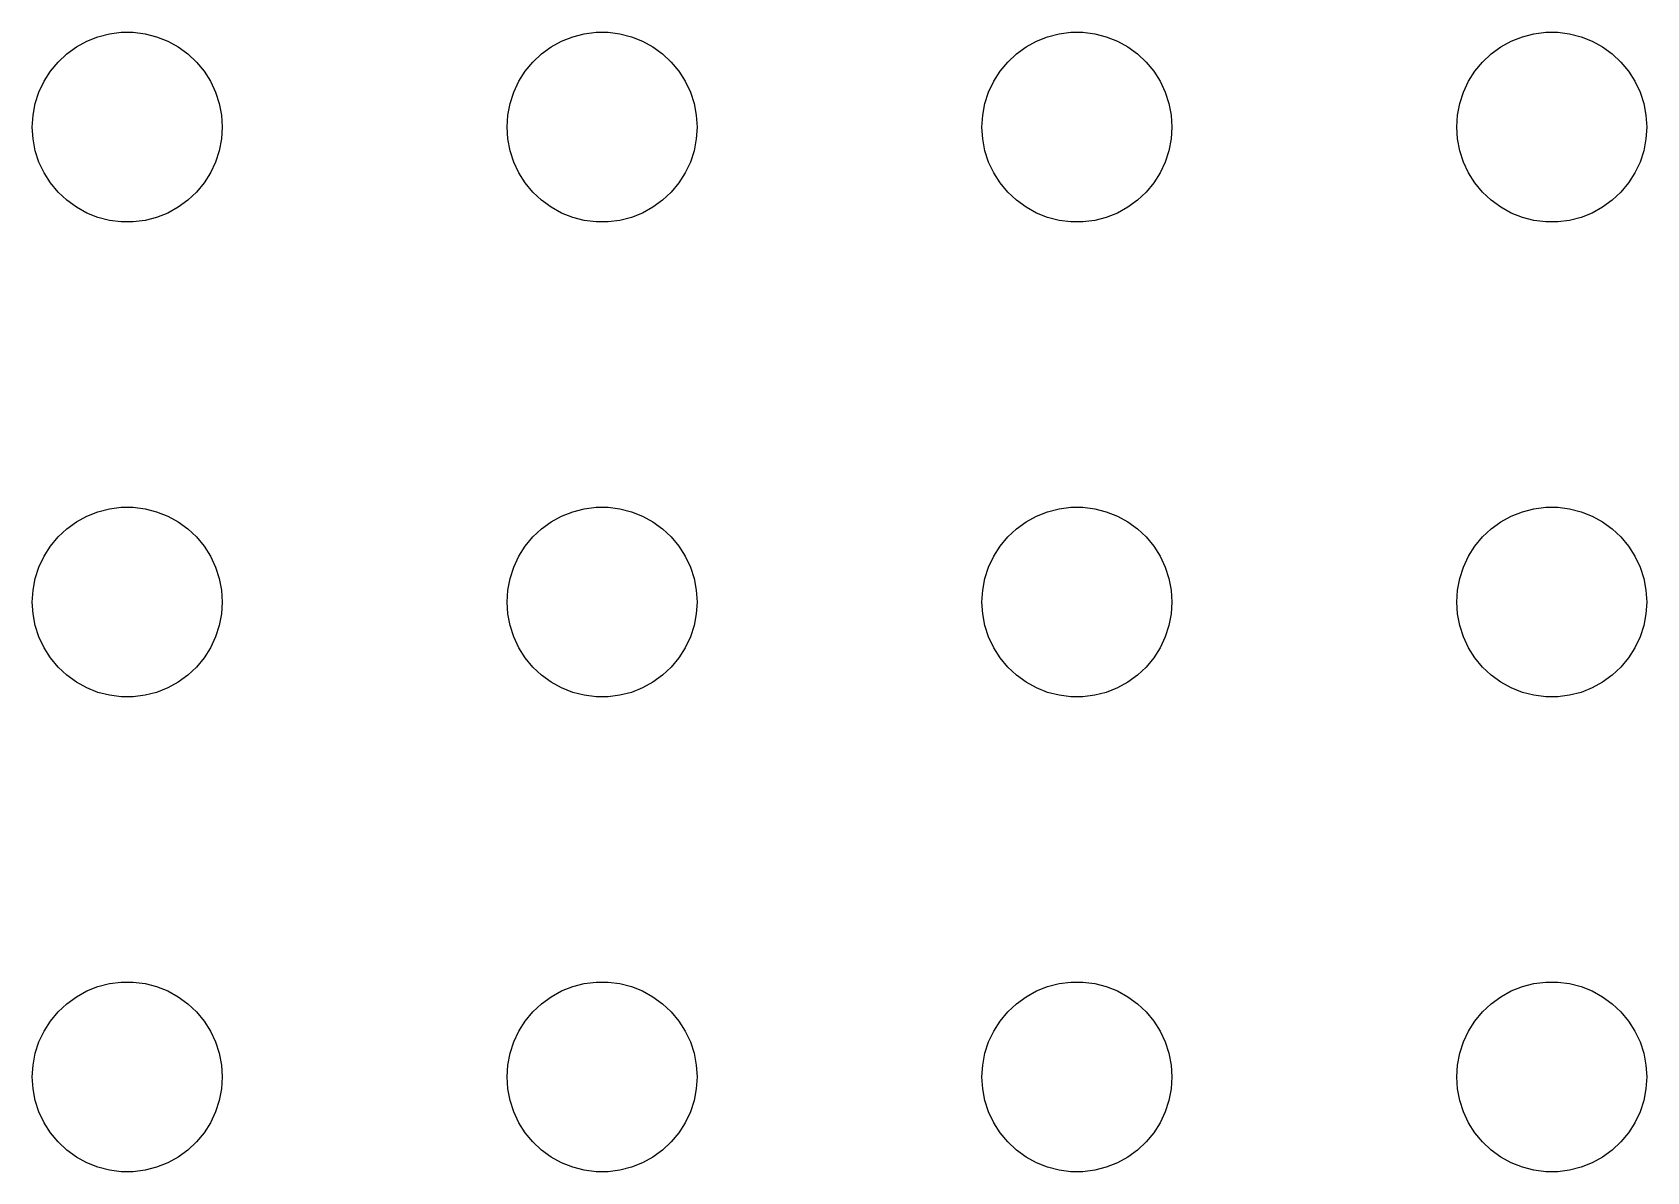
# Model space of a CAD drawing. Header units: metres. Extents: x -104 to 104, y -104 to 104.
# Drawn here: x 21 to 46.5, y -24 to -6 of the extents above; entities that cross this region are included whole.
import ezdxf

# ---------------------------------------------------------------- set-up
doc = ezdxf.new("R2010")
doc.units = ezdxf.units.M

msp = doc.modelspace()

# ---------------------------------------------------------------- linework, layer by layer
for p, q in [((21.8613, -6.14275), (22.0365, -6.07341)), ((22.0365, -6.07341), (22.2189, -6.02657)), ((22.2189, -6.02657), (22.4058, -6.00294)), ((22.4058, -6.00294), (22.5942, -6.00294)), ((22.5942, -6.00294), (22.7811, -6.02657)), ((22.7811, -6.02657), (22.9635, -6.07341)), ((22.9635, -6.07341), (23.1387, -6.14275)), ((29.3613, -6.14275), (29.5365, -6.07341)), ((29.5365, -6.07341), (29.7189, -6.02657)), ((29.7189, -6.02657), (29.9058, -6.00294)), ((29.9058, -6.00294), (30.0942, -6.00294)), ((30.0942, -6.00294), (30.2811, -6.02657)), ((30.2811, -6.02657), (30.4635, -6.07341)), ((30.4635, -6.07341), (30.6387, -6.14275)), ((36.8613, -6.14275), (37.0365, -6.07341)), ((37.0365, -6.07341), (37.2189, -6.02657)), ((37.2189, -6.02657), (37.4058, -6.00294)), ((37.4058, -6.00294), (37.5942, -6.00294)), ((37.5942, -6.00294), (37.7811, -6.02657)), ((37.7811, -6.02657), (37.9635, -6.07341)), ((37.9635, -6.07341), (38.1387, -6.14275)), ((44.3613, -6.14275), (44.5365, -6.07341)), ((44.5365, -6.07341), (44.7189, -6.02657)), ((44.7189, -6.02657), (44.9058, -6.00294)), ((44.9058, -6.00294), (45.0942, -6.00294)), ((45.0942, -6.00294), (45.2811, -6.02657)), ((45.2811, -6.02657), (45.4635, -6.07341)), ((45.4635, -6.07341), (45.6387, -6.14275)), ((21.4065, -6.47318), (21.5439, -6.34422)), ((21.5439, -6.34422), (21.6963, -6.23351)), ((21.6963, -6.23351), (21.8613, -6.14275)), ((23.1387, -6.14275), (23.3037, -6.23351)), ((23.3037, -6.23351), (23.4561, -6.34422)), ((23.4561, -6.34422), (23.5934, -6.47318)), ((28.9065, -6.47318), (29.0439, -6.34422)), ((29.0439, -6.34422), (29.1963, -6.23351)), ((29.1963, -6.23351), (29.3613, -6.14275)), ((30.6387, -6.14275), (30.8037, -6.23351)), ((30.8037, -6.23351), (30.9561, -6.34422)), ((30.9561, -6.34422), (31.0934, -6.47318)), ((36.4065, -6.47318), (36.5439, -6.34422)), ((36.5439, -6.34422), (36.6963, -6.23351)), ((36.6963, -6.23351), (36.8613, -6.14275)), ((38.1387, -6.14275), (38.3037, -6.23351)), ((38.3037, -6.23351), (38.4561, -6.34422)), ((38.4561, -6.34422), (38.5934, -6.47318)), ((43.9065, -6.47318), (44.0439, -6.34422)), ((44.0439, -6.34422), (44.1963, -6.23351)), ((44.1963, -6.23351), (44.3613, -6.14275)), ((45.6387, -6.14275), (45.8037, -6.23351)), ((45.8037, -6.23351), (45.9561, -6.34422)), ((45.9561, -6.34422), (46.0934, -6.47318)), ((21.1855, -6.77736), (21.2865, -6.61832)), ((21.2865, -6.61832), (21.4065, -6.47318)), ((23.5934, -6.47318), (23.7135, -6.61832)), ((23.7135, -6.61832), (23.8145, -6.77736)), ((28.6855, -6.77736), (28.7865, -6.61832)), ((28.7865, -6.61832), (28.9065, -6.47318)), ((31.0934, -6.47318), (31.2135, -6.61832)), ((31.2135, -6.61832), (31.3145, -6.77736)), ((36.1855, -6.77736), (36.2865, -6.61832)), ((36.2865, -6.61832), (36.4065, -6.47318)), ((38.5934, -6.47318), (38.7135, -6.61832)), ((38.7135, -6.61832), (38.8145, -6.77736)), ((43.6855, -6.77736), (43.7865, -6.61832)), ((43.7865, -6.61832), (43.9065, -6.47318)), ((46.0934, -6.47318), (46.2135, -6.61832)), ((46.2135, -6.61832), (46.3145, -6.77736)), ((21.1053, -6.9478), (21.1855, -6.77736)), ((23.8145, -6.77736), (23.8947, -6.9478)), ((28.6053, -6.9478), (28.6855, -6.77736)), ((31.3145, -6.77736), (31.3947, -6.9478)), ((36.1053, -6.9478), (36.1855, -6.77736)), ((38.8145, -6.77736), (38.8947, -6.9478)), ((43.6053, -6.9478), (43.6855, -6.77736)), ((46.3145, -6.77736), (46.3947, -6.9478)), ((21.0118, -7.312), (21.0471, -7.12695)), ((21.0471, -7.12695), (21.1053, -6.9478)), ((23.8947, -6.9478), (23.9529, -7.12695)), ((23.9529, -7.12695), (23.9882, -7.312)), ((28.5118, -7.312), (28.5471, -7.12695)), ((28.5471, -7.12695), (28.6053, -6.9478)), ((31.3947, -6.9478), (31.4529, -7.12695)), ((31.4529, -7.12695), (31.4882, -7.312)), ((36.0118, -7.312), (36.0471, -7.12695)), ((36.0471, -7.12695), (36.1053, -6.9478)), ((38.8947, -6.9478), (38.9529, -7.12695)), ((38.9529, -7.12695), (38.9882, -7.312)), ((43.5118, -7.312), (43.5471, -7.12695)), ((43.5471, -7.12695), (43.6053, -6.9478)), ((46.3947, -6.9478), (46.4529, -7.12695)), ((46.4529, -7.12695), (46.4882, -7.312)), ((21, -7.5), (21.0118, -7.312)), ((23.9882, -7.312), (24, -7.5)), ((28.5, -7.5), (28.5118, -7.312)), ((31.4882, -7.312), (31.5, -7.5)), ((36, -7.5), (36.0118, -7.312)), ((38.9882, -7.312), (39, -7.5)), ((43.5, -7.5), (43.5118, -7.312)), ((46.4882, -7.312), (46.5, -7.5)), ((21.0118, -7.68799), (21, -7.5)), ((24, -7.5), (23.9882, -7.68799)), ((28.5118, -7.68799), (28.5, -7.5)), ((31.5, -7.5), (31.4882, -7.68799)), ((36.0118, -7.68799), (36, -7.5)), ((39, -7.5), (38.9882, -7.68799)), ((43.5118, -7.68799), (43.5, -7.5)), ((46.5, -7.5), (46.4882, -7.68799)), ((21.0471, -7.87303), (21.0118, -7.68799)), ((21.1053, -8.05219), (21.0471, -7.87303)), ((23.9529, -7.87303), (23.8947, -8.05219)), ((23.9882, -7.68799), (23.9529, -7.87303)), ((28.5471, -7.87303), (28.5118, -7.68799)), ((28.6053, -8.05219), (28.5471, -7.87303)), ((31.4529, -7.87303), (31.3947, -8.05219)), ((31.4882, -7.68799), (31.4529, -7.87303)), ((36.0471, -7.87303), (36.0118, -7.68799)), ((36.1053, -8.05219), (36.0471, -7.87303)), ((38.9529, -7.87303), (38.8947, -8.05219)), ((38.9882, -7.68799), (38.9529, -7.87303)), ((43.5471, -7.87303), (43.5118, -7.68799)), ((43.6053, -8.05219), (43.5471, -7.87303)), ((46.4529, -7.87303), (46.3947, -8.05219)), ((46.4882, -7.68799), (46.4529, -7.87303)), ((21.1855, -8.22263), (21.1053, -8.05219)), ((23.8947, -8.05219), (23.8145, -8.22263)), ((28.6855, -8.22263), (28.6053, -8.05219)), ((31.3947, -8.05219), (31.3145, -8.22263)), ((36.1855, -8.22263), (36.1053, -8.05219)), ((38.8947, -8.05219), (38.8145, -8.22263)), ((43.6855, -8.22263), (43.6053, -8.05219)), ((46.3947, -8.05219), (46.3145, -8.22263)), ((21.2865, -8.38167), (21.1855, -8.22263)), ((21.4065, -8.52681), (21.2865, -8.38167)), ((23.7135, -8.38167), (23.5934, -8.52681)), ((23.8145, -8.22263), (23.7135, -8.38167)), ((28.7865, -8.38167), (28.6855, -8.22263)), ((28.9065, -8.52681), (28.7865, -8.38167)), ((31.2135, -8.38167), (31.0934, -8.52681)), ((31.3145, -8.22263), (31.2135, -8.38167)), ((36.2865, -8.38167), (36.1855, -8.22263)), ((36.4065, -8.52681), (36.2865, -8.38167)), ((38.7135, -8.38167), (38.5934, -8.52681)), ((38.8145, -8.22263), (38.7135, -8.38167)), ((43.7865, -8.38167), (43.6855, -8.22263)), ((43.9065, -8.52681), (43.7865, -8.38167)), ((46.2135, -8.38167), (46.0934, -8.52681)), ((46.3145, -8.22263), (46.2135, -8.38167)), ((21.5439, -8.65576), (21.4065, -8.52681)), ((21.6963, -8.76648), (21.5439, -8.65576)), ((23.4561, -8.65576), (23.3037, -8.76648)), ((23.5934, -8.52681), (23.4561, -8.65576)), ((29.0439, -8.65576), (28.9065, -8.52681)), ((29.1963, -8.76648), (29.0439, -8.65576)), ((30.9561, -8.65576), (30.8037, -8.76648)), ((31.0934, -8.52681), (30.9561, -8.65576)), ((36.5439, -8.65576), (36.4065, -8.52681)), ((36.6963, -8.76648), (36.5439, -8.65576)), ((38.4561, -8.65576), (38.3037, -8.76648)), ((38.5934, -8.52681), (38.4561, -8.65576)), ((44.0439, -8.65576), (43.9065, -8.52681)), ((44.1963, -8.76648), (44.0439, -8.65576)), ((45.9561, -8.65576), (45.8037, -8.76648)), ((46.0934, -8.52681), (45.9561, -8.65576)), ((21.8613, -8.85724), (21.6963, -8.76648)), ((22.0365, -8.92657), (21.8613, -8.85724)), ((23.1387, -8.85724), (22.9635, -8.92657)), ((23.3037, -8.76648), (23.1387, -8.85724)), ((29.3613, -8.85724), (29.1963, -8.76648)), ((29.5365, -8.92657), (29.3613, -8.85724)), ((30.6387, -8.85724), (30.4635, -8.92657)), ((30.8037, -8.76648), (30.6387, -8.85724)), ((36.8613, -8.85724), (36.6963, -8.76648)), ((37.0365, -8.92657), (36.8613, -8.85724)), ((38.1387, -8.85724), (37.9635, -8.92657)), ((38.3037, -8.76648), (38.1387, -8.85724)), ((44.3613, -8.85724), (44.1963, -8.76648)), ((44.5365, -8.92657), (44.3613, -8.85724)), ((45.6387, -8.85724), (45.4635, -8.92657)), ((45.8037, -8.76648), (45.6387, -8.85724)), ((22.2189, -8.97342), (22.0365, -8.92657)), ((22.4058, -8.99704), (22.2189, -8.97342)), ((22.5942, -8.99704), (22.4058, -8.99704)), ((22.7811, -8.97342), (22.5942, -8.99704)), ((22.9635, -8.92657), (22.7811, -8.97342)), ((29.7189, -8.97342), (29.5365, -8.92657)), ((29.9058, -8.99704), (29.7189, -8.97342)), ((30.0942, -8.99704), (29.9058, -8.99704)), ((30.2811, -8.97342), (30.0942, -8.99704)), ((30.4635, -8.92657), (30.2811, -8.97342)), ((37.2189, -8.97342), (37.0365, -8.92657)), ((37.4058, -8.99704), (37.2189, -8.97342)), ((37.5942, -8.99704), (37.4058, -8.99704)), ((37.7811, -8.97342), (37.5942, -8.99704)), ((37.9635, -8.92657), (37.7811, -8.97342)), ((44.7189, -8.97342), (44.5365, -8.92657)), ((44.9058, -8.99704), (44.7189, -8.97342)), ((45.0942, -8.99704), (44.9058, -8.99704)), ((45.2811, -8.97342), (45.0942, -8.99704)), ((45.4635, -8.92657), (45.2811, -8.97342)), ((22.2189, -13.5266), (22.4058, -13.5029)), ((22.4058, -13.5029), (22.5942, -13.5029)), ((22.5942, -13.5029), (22.7811, -13.5266)), ((29.7189, -13.5266), (29.9058, -13.5029)), ((29.9058, -13.5029), (30.0942, -13.5029)), ((30.0942, -13.5029), (30.2811, -13.5266)), ((37.2189, -13.5266), (37.4058, -13.5029)), ((37.4058, -13.5029), (37.5942, -13.5029)), ((37.5942, -13.5029), (37.7811, -13.5266)), ((44.7189, -13.5266), (44.9058, -13.5029)), ((44.9058, -13.5029), (45.0942, -13.5029)), ((45.0942, -13.5029), (45.2811, -13.5266)), ((21.5439, -13.8442), (21.6963, -13.7335)), ((21.6963, -13.7335), (21.8613, -13.6427)), ((21.8613, -13.6427), (22.0365, -13.5734)), ((22.0365, -13.5734), (22.2189, -13.5266)), ((22.7811, -13.5266), (22.9635, -13.5734)), ((22.9635, -13.5734), (23.1387, -13.6427)), ((23.1387, -13.6427), (23.3037, -13.7335)), ((23.3037, -13.7335), (23.4561, -13.8442)), ((29.0439, -13.8442), (29.1963, -13.7335)), ((29.1963, -13.7335), (29.3613, -13.6427)), ((29.3613, -13.6427), (29.5365, -13.5734)), ((29.5365, -13.5734), (29.7189, -13.5266)), ((30.2811, -13.5266), (30.4635, -13.5734)), ((30.4635, -13.5734), (30.6387, -13.6427)), ((30.6387, -13.6427), (30.8037, -13.7335)), ((30.8037, -13.7335), (30.9561, -13.8442)), ((36.5439, -13.8442), (36.6963, -13.7335)), ((36.6963, -13.7335), (36.8613, -13.6427)), ((36.8613, -13.6427), (37.0365, -13.5734)), ((37.0365, -13.5734), (37.2189, -13.5266)), ((37.7811, -13.5266), (37.9635, -13.5734)), ((37.9635, -13.5734), (38.1387, -13.6427)), ((38.1387, -13.6427), (38.3037, -13.7335)), ((38.3037, -13.7335), (38.4561, -13.8442)), ((44.0439, -13.8442), (44.1963, -13.7335)), ((44.1963, -13.7335), (44.3613, -13.6427)), ((44.3613, -13.6427), (44.5365, -13.5734)), ((44.5365, -13.5734), (44.7189, -13.5266)), ((45.2811, -13.5266), (45.4635, -13.5734)), ((45.4635, -13.5734), (45.6387, -13.6427)), ((45.6387, -13.6427), (45.8037, -13.7335)), ((45.8037, -13.7335), (45.9561, -13.8442)), ((21.2865, -14.1183), (21.4065, -13.9732)), ((21.4065, -13.9732), (21.5439, -13.8442)), ((23.4561, -13.8442), (23.5934, -13.9732)), ((23.5934, -13.9732), (23.7135, -14.1183)), ((28.7865, -14.1183), (28.9065, -13.9732)), ((28.9065, -13.9732), (29.0439, -13.8442)), ((30.9561, -13.8442), (31.0934, -13.9732)), ((31.0934, -13.9732), (31.2135, -14.1183)), ((36.2865, -14.1183), (36.4065, -13.9732)), ((36.4065, -13.9732), (36.5439, -13.8442)), ((38.4561, -13.8442), (38.5934, -13.9732)), ((38.5934, -13.9732), (38.7135, -14.1183)), ((43.7865, -14.1183), (43.9065, -13.9732)), ((43.9065, -13.9732), (44.0439, -13.8442)), ((45.9561, -13.8442), (46.0934, -13.9732)), ((46.0934, -13.9732), (46.2135, -14.1183)), ((21.1053, -14.4478), (21.1855, -14.2774)), ((21.1855, -14.2774), (21.2865, -14.1183)), ((23.7135, -14.1183), (23.8145, -14.2774)), ((23.8145, -14.2774), (23.8947, -14.4478)), ((28.6053, -14.4478), (28.6855, -14.2774)), ((28.6855, -14.2774), (28.7865, -14.1183)), ((31.2135, -14.1183), (31.3145, -14.2774)), ((31.3145, -14.2774), (31.3947, -14.4478)), ((36.1053, -14.4478), (36.1855, -14.2774)), ((36.1855, -14.2774), (36.2865, -14.1183)), ((38.7135, -14.1183), (38.8145, -14.2774)), ((38.8145, -14.2774), (38.8947, -14.4478)), ((43.6053, -14.4478), (43.6855, -14.2774)), ((43.6855, -14.2774), (43.7865, -14.1183)), ((46.2135, -14.1183), (46.3145, -14.2774)), ((46.3145, -14.2774), (46.3947, -14.4478)), ((21.0471, -14.627), (21.1053, -14.4478)), ((23.8947, -14.4478), (23.9529, -14.627)), ((28.5471, -14.627), (28.6053, -14.4478)), ((31.3947, -14.4478), (31.4529, -14.627)), ((36.0471, -14.627), (36.1053, -14.4478)), ((38.8947, -14.4478), (38.9529, -14.627)), ((43.5471, -14.627), (43.6053, -14.4478)), ((46.3947, -14.4478), (46.4529, -14.627)), ((21.0118, -14.812), (21.0471, -14.627)), ((23.9529, -14.627), (23.9882, -14.812)), ((28.5118, -14.812), (28.5471, -14.627)), ((31.4529, -14.627), (31.4882, -14.812)), ((36.0118, -14.812), (36.0471, -14.627)), ((38.9529, -14.627), (38.9882, -14.812)), ((43.5118, -14.812), (43.5471, -14.627)), ((46.4529, -14.627), (46.4882, -14.812)), ((21, -15), (21.0118, -14.812)), ((21.0118, -15.188), (21, -15)), ((23.9882, -14.812), (24, -15)), ((24, -15), (23.9882, -15.188)), ((28.5, -15), (28.5118, -14.812)), ((28.5118, -15.188), (28.5, -15)), ((31.4882, -14.812), (31.5, -15)), ((31.5, -15), (31.4882, -15.188)), ((36, -15), (36.0118, -14.812)), ((36.0118, -15.188), (36, -15)), ((38.9882, -14.812), (39, -15)), ((39, -15), (38.9882, -15.188)), ((43.5, -15), (43.5118, -14.812)), ((43.5118, -15.188), (43.5, -15)), ((46.4882, -14.812), (46.5, -15)), ((46.5, -15), (46.4882, -15.188)), ((21.0471, -15.373), (21.0118, -15.188)), ((23.9882, -15.188), (23.9529, -15.373)), ((28.5471, -15.373), (28.5118, -15.188)), ((31.4882, -15.188), (31.4529, -15.373)), ((36.0471, -15.373), (36.0118, -15.188)), ((38.9882, -15.188), (38.9529, -15.373)), ((43.5471, -15.373), (43.5118, -15.188)), ((46.4882, -15.188), (46.4529, -15.373)), ((21.1053, -15.5522), (21.0471, -15.373)), ((21.1855, -15.7226), (21.1053, -15.5522)), ((23.8947, -15.5522), (23.8145, -15.7226)), ((23.9529, -15.373), (23.8947, -15.5522)), ((28.6053, -15.5522), (28.5471, -15.373)), ((28.6855, -15.7226), (28.6053, -15.5522)), ((31.3947, -15.5522), (31.3145, -15.7226)), ((31.4529, -15.373), (31.3947, -15.5522)), ((36.1053, -15.5522), (36.0471, -15.373)), ((36.1855, -15.7226), (36.1053, -15.5522)), ((38.8947, -15.5522), (38.8145, -15.7226)), ((38.9529, -15.373), (38.8947, -15.5522)), ((43.6053, -15.5522), (43.5471, -15.373)), ((43.6855, -15.7226), (43.6053, -15.5522)), ((46.3947, -15.5522), (46.3145, -15.7226)), ((46.4529, -15.373), (46.3947, -15.5522)), ((21.2865, -15.8817), (21.1855, -15.7226)), ((23.8145, -15.7226), (23.7135, -15.8817)), ((28.7865, -15.8817), (28.6855, -15.7226)), ((31.3145, -15.7226), (31.2135, -15.8817)), ((36.2865, -15.8817), (36.1855, -15.7226)), ((38.8145, -15.7226), (38.7135, -15.8817)), ((43.7865, -15.8817), (43.6855, -15.7226)), ((46.3145, -15.7226), (46.2135, -15.8817)), ((21.4065, -16.0268), (21.2865, -15.8817)), ((21.5439, -16.1558), (21.4065, -16.0268)), ((23.5934, -16.0268), (23.4561, -16.1558)), ((23.7135, -15.8817), (23.5934, -16.0268)), ((28.9065, -16.0268), (28.7865, -15.8817)), ((29.0439, -16.1558), (28.9065, -16.0268)), ((31.0934, -16.0268), (30.9561, -16.1558)), ((31.2135, -15.8817), (31.0934, -16.0268)), ((36.4065, -16.0268), (36.2865, -15.8817)), ((36.5439, -16.1558), (36.4065, -16.0268)), ((38.5934, -16.0268), (38.4561, -16.1558)), ((38.7135, -15.8817), (38.5934, -16.0268)), ((43.9065, -16.0268), (43.7865, -15.8817)), ((44.0439, -16.1558), (43.9065, -16.0268)), ((46.0934, -16.0268), (45.9561, -16.1558)), ((46.2135, -15.8817), (46.0934, -16.0268)), ((21.6963, -16.2665), (21.5439, -16.1558)), ((21.8613, -16.3572), (21.6963, -16.2665)), ((23.3037, -16.2665), (23.1387, -16.3572)), ((23.4561, -16.1558), (23.3037, -16.2665)), ((29.1963, -16.2665), (29.0439, -16.1558)), ((29.3613, -16.3572), (29.1963, -16.2665)), ((30.8037, -16.2665), (30.6387, -16.3572)), ((30.9561, -16.1558), (30.8037, -16.2665)), ((36.6963, -16.2665), (36.5439, -16.1558)), ((36.8613, -16.3572), (36.6963, -16.2665)), ((38.3037, -16.2665), (38.1387, -16.3572)), ((38.4561, -16.1558), (38.3037, -16.2665)), ((44.1963, -16.2665), (44.0439, -16.1558)), ((44.3613, -16.3572), (44.1963, -16.2665)), ((45.8037, -16.2665), (45.6387, -16.3572)), ((45.9561, -16.1558), (45.8037, -16.2665)), ((22.0365, -16.4266), (21.8613, -16.3572)), ((22.2189, -16.4734), (22.0365, -16.4266)), ((22.4058, -16.497), (22.2189, -16.4734)), ((22.5942, -16.497), (22.4058, -16.497)), ((22.7811, -16.4734), (22.5942, -16.497)), ((22.9635, -16.4266), (22.7811, -16.4734)), ((23.1387, -16.3572), (22.9635, -16.4266)), ((29.5365, -16.4266), (29.3613, -16.3572)), ((29.7189, -16.4734), (29.5365, -16.4266)), ((29.9058, -16.497), (29.7189, -16.4734)), ((30.0942, -16.497), (29.9058, -16.497)), ((30.2811, -16.4734), (30.0942, -16.497)), ((30.4635, -16.4266), (30.2811, -16.4734)), ((30.6387, -16.3572), (30.4635, -16.4266)), ((37.0365, -16.4266), (36.8613, -16.3572)), ((37.2189, -16.4734), (37.0365, -16.4266)), ((37.4058, -16.497), (37.2189, -16.4734)), ((37.5942, -16.497), (37.4058, -16.497)), ((37.7811, -16.4734), (37.5942, -16.497)), ((37.9635, -16.4266), (37.7811, -16.4734)), ((38.1387, -16.3572), (37.9635, -16.4266)), ((44.5365, -16.4266), (44.3613, -16.3572)), ((44.7189, -16.4734), (44.5365, -16.4266)), ((44.9058, -16.497), (44.7189, -16.4734)), ((45.0942, -16.497), (44.9058, -16.497)), ((45.2811, -16.4734), (45.0942, -16.497)), ((45.4635, -16.4266), (45.2811, -16.4734)), ((45.6387, -16.3572), (45.4635, -16.4266)), ((21.6963, -21.2335), (21.8613, -21.1427)), ((21.8613, -21.1427), (22.0365, -21.0734)), ((22.0365, -21.0734), (22.2189, -21.0266)), ((22.2189, -21.0266), (22.4058, -21.003)), ((22.4058, -21.003), (22.5942, -21.003)), ((22.5942, -21.003), (22.7811, -21.0266)), ((22.7811, -21.0266), (22.9635, -21.0734)), ((22.9635, -21.0734), (23.1387, -21.1427)), ((23.1387, -21.1427), (23.3037, -21.2335)), ((29.1963, -21.2335), (29.3613, -21.1427)), ((29.3613, -21.1427), (29.5365, -21.0734)), ((29.5365, -21.0734), (29.7189, -21.0266)), ((29.7189, -21.0266), (29.9058, -21.003)), ((29.9058, -21.003), (30.0942, -21.003)), ((30.0942, -21.003), (30.2811, -21.0266)), ((30.2811, -21.0266), (30.4635, -21.0734)), ((30.4635, -21.0734), (30.6387, -21.1427)), ((30.6387, -21.1427), (30.8037, -21.2335)), ((36.6963, -21.2335), (36.8613, -21.1427)), ((36.8613, -21.1427), (37.0365, -21.0734)), ((37.0365, -21.0734), (37.2189, -21.0266)), ((37.2189, -21.0266), (37.4058, -21.003)), ((37.4058, -21.003), (37.5942, -21.003)), ((37.5942, -21.003), (37.7811, -21.0266)), ((37.7811, -21.0266), (37.9635, -21.0734)), ((37.9635, -21.0734), (38.1387, -21.1427)), ((38.1387, -21.1427), (38.3037, -21.2335)), ((44.1963, -21.2335), (44.3613, -21.1427)), ((44.3613, -21.1427), (44.5365, -21.0734)), ((44.5365, -21.0734), (44.7189, -21.0266)), ((44.7189, -21.0266), (44.9058, -21.003)), ((44.9058, -21.003), (45.0942, -21.003)), ((45.0942, -21.003), (45.2811, -21.0266)), ((45.2811, -21.0266), (45.4635, -21.0734)), ((45.4635, -21.0734), (45.6387, -21.1427)), ((45.6387, -21.1427), (45.8037, -21.2335)), ((21.4065, -21.4732), (21.5439, -21.3442)), ((21.5439, -21.3442), (21.6963, -21.2335)), ((23.3037, -21.2335), (23.4561, -21.3442)), ((23.4561, -21.3442), (23.5934, -21.4732)), ((28.9065, -21.4732), (29.0439, -21.3442)), ((29.0439, -21.3442), (29.1963, -21.2335)), ((30.8037, -21.2335), (30.9561, -21.3442)), ((30.9561, -21.3442), (31.0934, -21.4732)), ((36.4065, -21.4732), (36.5439, -21.3442)), ((36.5439, -21.3442), (36.6963, -21.2335)), ((38.3037, -21.2335), (38.4561, -21.3442)), ((38.4561, -21.3442), (38.5934, -21.4732)), ((43.9065, -21.4732), (44.0439, -21.3442)), ((44.0439, -21.3442), (44.1963, -21.2335)), ((45.8037, -21.2335), (45.9561, -21.3442)), ((45.9561, -21.3442), (46.0934, -21.4732)), ((21.1855, -21.7774), (21.2865, -21.6183)), ((21.2865, -21.6183), (21.4065, -21.4732)), ((23.5934, -21.4732), (23.7135, -21.6183)), ((23.7135, -21.6183), (23.8145, -21.7774)), ((28.6855, -21.7774), (28.7865, -21.6183)), ((28.7865, -21.6183), (28.9065, -21.4732)), ((31.0934, -21.4732), (31.2135, -21.6183)), ((31.2135, -21.6183), (31.3145, -21.7774)), ((36.1855, -21.7774), (36.2865, -21.6183)), ((36.2865, -21.6183), (36.4065, -21.4732)), ((38.5934, -21.4732), (38.7135, -21.6183)), ((38.7135, -21.6183), (38.8145, -21.7774)), ((43.6855, -21.7774), (43.7865, -21.6183)), ((43.7865, -21.6183), (43.9065, -21.4732)), ((46.0934, -21.4732), (46.2135, -21.6183)), ((46.2135, -21.6183), (46.3145, -21.7774)), ((21.1053, -21.9478), (21.1855, -21.7774)), ((23.8145, -21.7774), (23.8947, -21.9478)), ((28.6053, -21.9478), (28.6855, -21.7774)), ((31.3145, -21.7774), (31.3947, -21.9478)), ((36.1053, -21.9478), (36.1855, -21.7774)), ((38.8145, -21.7774), (38.8947, -21.9478)), ((43.6053, -21.9478), (43.6855, -21.7774)), ((46.3145, -21.7774), (46.3947, -21.9478)), ((21.0118, -22.312), (21.0471, -22.127)), ((21.0471, -22.127), (21.1053, -21.9478)), ((23.8947, -21.9478), (23.9529, -22.127)), ((23.9529, -22.127), (23.9882, -22.312)), ((28.5118, -22.312), (28.5471, -22.127)), ((28.5471, -22.127), (28.6053, -21.9478)), ((31.3947, -21.9478), (31.4529, -22.127)), ((31.4529, -22.127), (31.4882, -22.312)), ((36.0118, -22.312), (36.0471, -22.127)), ((36.0471, -22.127), (36.1053, -21.9478)), ((38.8947, -21.9478), (38.9529, -22.127)), ((38.9529, -22.127), (38.9882, -22.312)), ((43.5118, -22.312), (43.5471, -22.127)), ((43.5471, -22.127), (43.6053, -21.9478)), ((46.3947, -21.9478), (46.4529, -22.127)), ((46.4529, -22.127), (46.4882, -22.312)), ((21, -22.5), (21.0118, -22.312)), ((23.9882, -22.312), (24, -22.5)), ((28.5, -22.5), (28.5118, -22.312)), ((31.4882, -22.312), (31.5, -22.5)), ((36, -22.5), (36.0118, -22.312)), ((38.9882, -22.312), (39, -22.5)), ((43.5, -22.5), (43.5118, -22.312)), ((46.4882, -22.312), (46.5, -22.5)), ((21.0118, -22.688), (21, -22.5)), ((21.0471, -22.873), (21.0118, -22.688)), ((23.9882, -22.688), (23.9529, -22.873)), ((24, -22.5), (23.9882, -22.688)), ((28.5118, -22.688), (28.5, -22.5)), ((28.5471, -22.873), (28.5118, -22.688)), ((31.4882, -22.688), (31.4529, -22.873)), ((31.5, -22.5), (31.4882, -22.688)), ((36.0118, -22.688), (36, -22.5)), ((36.0471, -22.873), (36.0118, -22.688)), ((38.9882, -22.688), (38.9529, -22.873)), ((39, -22.5), (38.9882, -22.688)), ((43.5118, -22.688), (43.5, -22.5)), ((43.5471, -22.873), (43.5118, -22.688)), ((46.4882, -22.688), (46.4529, -22.873)), ((46.5, -22.5), (46.4882, -22.688)), ((21.1053, -23.0522), (21.0471, -22.873)), ((23.9529, -22.873), (23.8947, -23.0522)), ((28.6053, -23.0522), (28.5471, -22.873)), ((31.4529, -22.873), (31.3947, -23.0522)), ((36.1053, -23.0522), (36.0471, -22.873)), ((38.9529, -22.873), (38.8947, -23.0522)), ((43.6053, -23.0522), (43.5471, -22.873)), ((46.4529, -22.873), (46.3947, -23.0522)), ((21.1855, -23.2226), (21.1053, -23.0522)), ((23.8947, -23.0522), (23.8145, -23.2226)), ((28.6855, -23.2226), (28.6053, -23.0522)), ((31.3947, -23.0522), (31.3145, -23.2226)), ((36.1855, -23.2226), (36.1053, -23.0522)), ((38.8947, -23.0522), (38.8145, -23.2226)), ((43.6855, -23.2226), (43.6053, -23.0522)), ((46.3947, -23.0522), (46.3145, -23.2226)), ((21.2865, -23.3817), (21.1855, -23.2226)), ((21.4065, -23.5268), (21.2865, -23.3817)), ((23.7135, -23.3817), (23.5934, -23.5268)), ((23.8145, -23.2226), (23.7135, -23.3817)), ((28.7865, -23.3817), (28.6855, -23.2226)), ((28.9065, -23.5268), (28.7865, -23.3817)), ((31.2135, -23.3817), (31.0934, -23.5268)), ((31.3145, -23.2226), (31.2135, -23.3817)), ((36.2865, -23.3817), (36.1855, -23.2226)), ((36.4065, -23.5268), (36.2865, -23.3817)), ((38.7135, -23.3817), (38.5934, -23.5268)), ((38.8145, -23.2226), (38.7135, -23.3817)), ((43.7865, -23.3817), (43.6855, -23.2226)), ((43.9065, -23.5268), (43.7865, -23.3817)), ((46.2135, -23.3817), (46.0934, -23.5268)), ((46.3145, -23.2226), (46.2135, -23.3817)), ((21.5439, -23.6558), (21.4065, -23.5268)), ((21.6963, -23.7665), (21.5439, -23.6558)), ((23.4561, -23.6558), (23.3037, -23.7665)), ((23.5934, -23.5268), (23.4561, -23.6558)), ((29.0439, -23.6558), (28.9065, -23.5268)), ((29.1963, -23.7665), (29.0439, -23.6558)), ((30.9561, -23.6558), (30.8037, -23.7665)), ((31.0934, -23.5268), (30.9561, -23.6558)), ((36.5439, -23.6558), (36.4065, -23.5268)), ((36.6963, -23.7665), (36.5439, -23.6558)), ((38.4561, -23.6558), (38.3037, -23.7665)), ((38.5934, -23.5268), (38.4561, -23.6558)), ((44.0439, -23.6558), (43.9065, -23.5268)), ((44.1963, -23.7665), (44.0439, -23.6558)), ((45.9561, -23.6558), (45.8037, -23.7665)), ((46.0934, -23.5268), (45.9561, -23.6558)), ((21.8613, -23.8572), (21.6963, -23.7665)), ((22.0365, -23.9266), (21.8613, -23.8572)), ((22.2189, -23.9734), (22.0365, -23.9266)), ((22.9635, -23.9266), (22.7811, -23.9734)), ((23.1387, -23.8572), (22.9635, -23.9266)), ((23.3037, -23.7665), (23.1387, -23.8572)), ((29.3613, -23.8572), (29.1963, -23.7665)), ((29.5365, -23.9266), (29.3613, -23.8572)), ((29.7189, -23.9734), (29.5365, -23.9266)), ((30.4635, -23.9266), (30.2811, -23.9734)), ((30.6387, -23.8572), (30.4635, -23.9266)), ((30.8037, -23.7665), (30.6387, -23.8572)), ((36.8613, -23.8572), (36.6963, -23.7665)), ((37.0365, -23.9266), (36.8613, -23.8572)), ((37.2189, -23.9734), (37.0365, -23.9266)), ((37.9635, -23.9266), (37.7811, -23.9734)), ((38.1387, -23.8572), (37.9635, -23.9266)), ((38.3037, -23.7665), (38.1387, -23.8572)), ((44.3613, -23.8572), (44.1963, -23.7665)), ((44.5365, -23.9266), (44.3613, -23.8572)), ((44.7189, -23.9734), (44.5365, -23.9266)), ((45.4635, -23.9266), (45.2811, -23.9734)), ((45.6387, -23.8572), (45.4635, -23.9266)), ((45.8037, -23.7665), (45.6387, -23.8572)), ((22.4058, -23.997), (22.2189, -23.9734)), ((22.5942, -23.997), (22.4058, -23.997)), ((22.7811, -23.9734), (22.5942, -23.997)), ((29.9058, -23.997), (29.7189, -23.9734)), ((30.0942, -23.997), (29.9058, -23.997)), ((30.2811, -23.9734), (30.0942, -23.997)), ((37.4058, -23.997), (37.2189, -23.9734)), ((37.5942, -23.997), (37.4058, -23.997)), ((37.7811, -23.9734), (37.5942, -23.997)), ((44.9058, -23.997), (44.7189, -23.9734)), ((45.0942, -23.997), (44.9058, -23.997)), ((45.2811, -23.9734), (45.0942, -23.997))]:
    msp.add_line(p, q)

doc.saveas('drawing.dxf')
